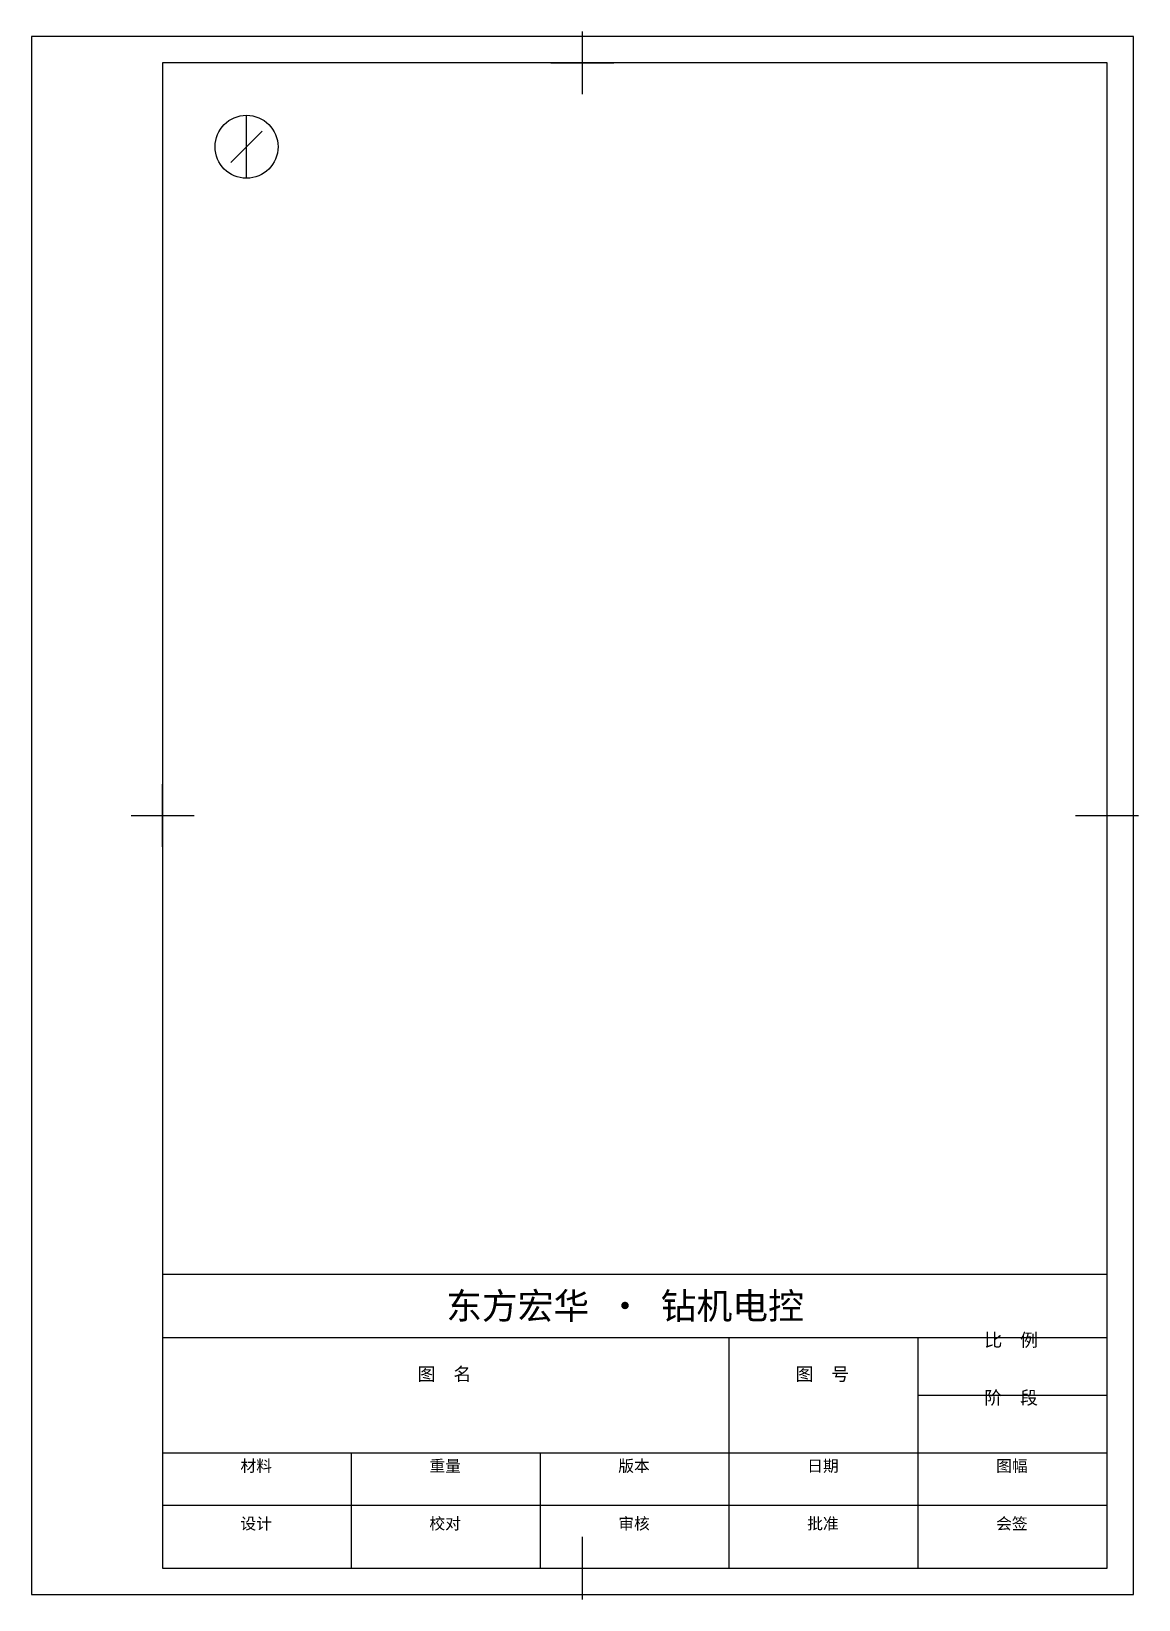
# Model space of a CAD drawing. Header units: metres. Extents: x 0 to 211, y 0 to 299.
import ezdxf

# ---------------------------------------------------------------- set-up
doc = ezdxf.new("R2010")
doc.units = ezdxf.units.M
doc.layers.add('HH_TITLE', color=2, linetype='Continuous')
doc.styles.add('HH_CHN', font='simhei.ttf')

# ---------------------------------------------------------------- blocks, each defined once
blk = doc.blocks.new('HH_FRAME_A4V')
at = {"layer": 'HH_TITLE'}
for p, q in [((105, 287), (105, 299)), ((99, 293), (111, 293)), ((41, 271), (41, 283)), ((41, 277), (44, 280)), ((41, 277), (38, 274)), ((25, 143.5), (25, 155.5)), ((205, 143.5), (205, 155.5)), ((19, 149.5), (31, 149.5)), ((199, 149.5), (211, 149.5)), ((25, 50), (205, 50)), ((133, 28), (133, 50)), ((169, 28), (169, 50)), ((169, 39), (205, 39)), ((25, 28), (205, 28)), ((61, 18), (61, 28)), ((97, 18), (97, 28)), ((133, 18), (133, 28)), ((169, 18), (169, 28)), ((25, 18), (205, 18)), ((61, 6), (61, 18)), ((97, 6), (97, 18)), ((133, 6), (133, 18)), ((169, 6), (169, 18)), ((105, 0), (105, 12)), ((99, 6), (111, 6))]:
    blk.add_line(p, q, dxfattribs=at)
for points in [[(0, 1), (210, 1), (210, 298), (0, 298)], [(25, 6), (205, 6), (205, 293), (25, 293)], [(25, 6), (205, 6), (205, 62), (25, 62)]]:
    blk.add_lwpolyline(points, close=True, dxfattribs=at)
blk.add_circle((41, 277), 6, dxfattribs=at)
at = {"layer": 'HH_TITLE', "style": 'HH_CHN'}
for s, height, p in [('东方宏华 · 钻机电控', 5, (79.04, 53.5)), ('比  例', 2.5, (181.61, 48.25)), ('图  名', 2.5, (73.61, 41.75)), ('图  号', 2.5, (145.61, 41.75)), ('阶  段', 2.5, (181.61, 37.25)), ('材料', 2.2, (39.84, 24.4)), ('版本', 2.2, (111.84, 24.4)), ('图幅', 2.2, (183.84, 24.4)), ('重量', 2.2, (75.84, 24.4)), ('日期', 2.2, (147.84, 24.4)), ('设计', 2.2, (39.84, 13.4)), ('校对', 2.2, (75.84, 13.4)), ('审核', 2.2, (111.84, 13.4)), ('批准', 2.2, (147.84, 13.4)), ('会签', 2.2, (183.84, 13.4))]:
    blk.add_text(s, height=height, dxfattribs=at).set_placement(p)
for tag, p, height in [('SCALE', (180.53, 43), 3), ('TITLE', (68.21, 32.5), 5), ('DWG_NO', (143.45, 33.25), 3.5), ('STAGE', (180.53, 32), 3), ('MATERIAL', (36.96, 19.1), 2.8), ('WEIGHT', (72.96, 19.1), 2.8), ('VERSION', (108.96, 19.1), 2.8), ('DATE', (144.96, 19.1), 2.8), ('SHEET', (180.96, 19.1), 2.8), ('DESIGN', (36.96, 8.1), 2.8), ('CHECKED', (72.96, 8.1), 2.8), ('REVIEWED', (108.96, 8.1), 2.8), ('APPROVED', (144.96, 8.1), 2.8), ('COUNTERSIGN', (180.96, 8.1), 2.8)]:
    blk.add_attdef(tag, p, '', height=height, dxfattribs=at)

msp = doc.modelspace()

# ---------------------------------------------------------------- block references
msp.add_blockref('HH_FRAME_A4V', (0, 0))

doc.saveas('drawing.dxf')
